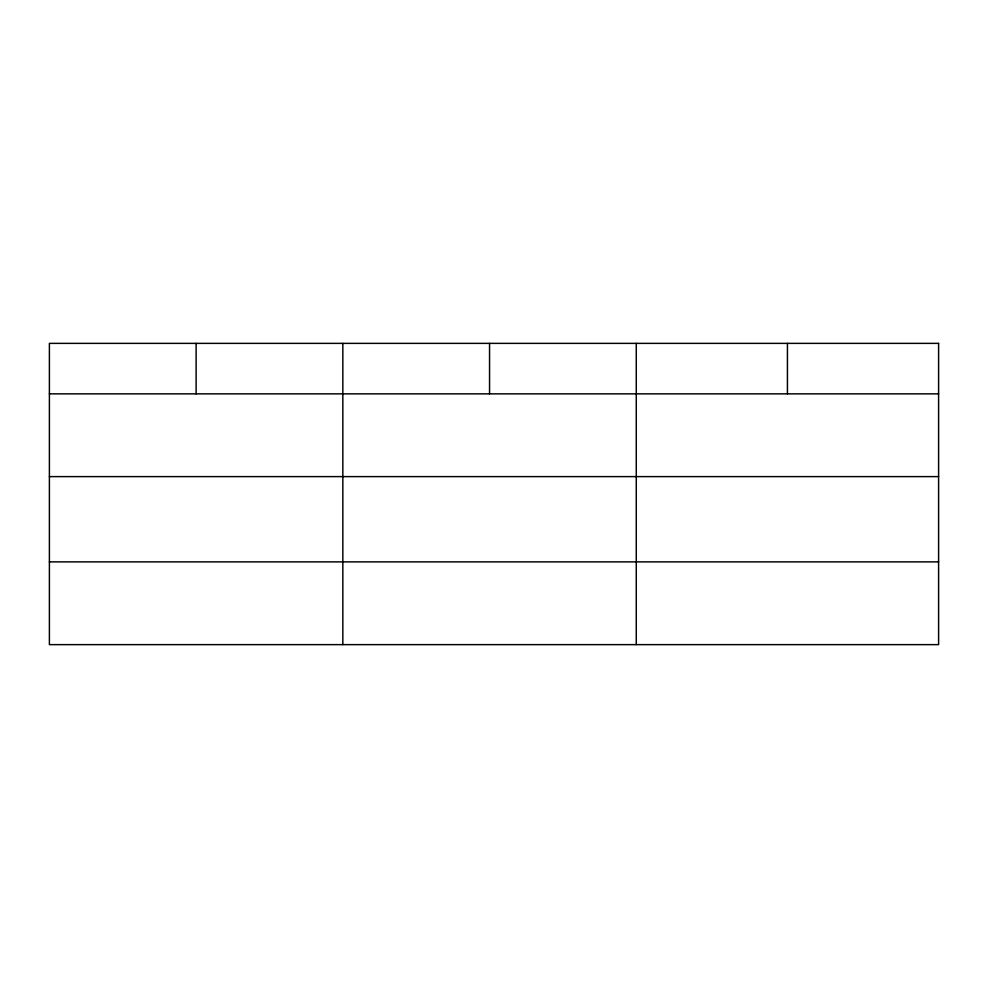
<?xml version="1.0" encoding="UTF-8"?>
<svg xmlns="http://www.w3.org/2000/svg" width="988" height="988" viewBox="0 0 988 988"><rect width="100%" height="100%" fill="white"/><g stroke="black" fill="none" stroke-linecap="round" stroke-linejoin="round"><path stroke-width="1.48" d="M49.4 393.854L938.6 393.854M49.4 476.611L938.6 476.611M49.4 561.876L938.6 561.876M787.436 343.367L787.436 393.854M636.272 343.367L636.272 644.633M489.554 343.367L489.554 393.854M342.836 343.367L342.836 644.633M196.118 343.367L196.118 393.854M938.6 343.367L49.4 343.367L49.4 644.633L938.6 644.633L938.6 343.367"/></g></svg>
